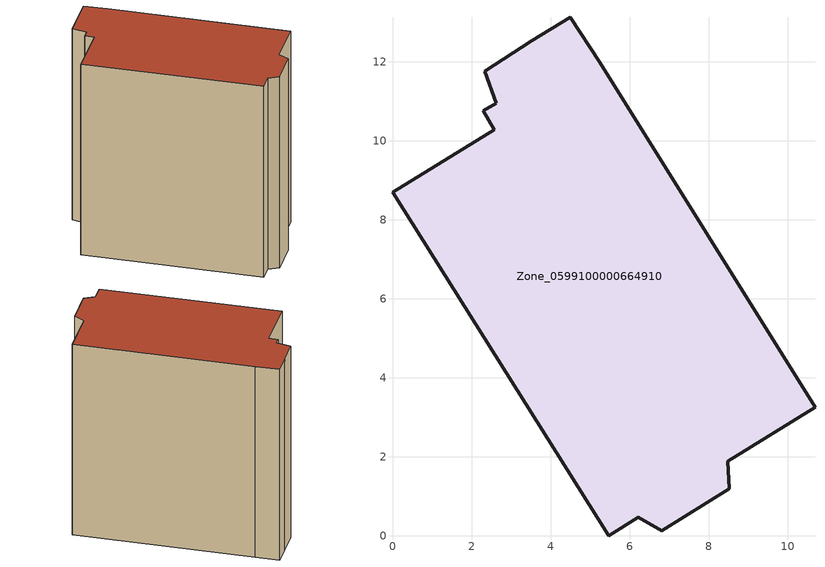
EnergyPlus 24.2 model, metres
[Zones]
Zone_0599100000664910
 floor ground (C_G): 3.52,12.53 4.5,13.13 5.25,11.99 10.69,3.26 8.48,1.89 8.52,1.2 6.81,0.13 6.22,0.47 5.47,0 0,8.7 2.57,10.28 2.3,10.75 2.62,10.95 2.33,11.76 z0
 wall outside (C_F): 4.5,13.13 3.52,12.53 2.33,11.76 2.62,10.95 2.3,10.75 2.57,10.28 0,8.7 5.47,0 6.22,0.47 6.81,0.13 8.52,1.2 8.48,1.89 10.69,3.26 5.25,11.99 4.5,13.13 z0:12.05
 roof outside (C_R): 3.52,12.53 2.33,11.76 2.62,10.95 2.3,10.75 2.57,10.28 0,8.7 5.47,0 6.22,0.47 6.81,0.13 8.52,1.2 8.48,1.89 10.69,3.26 5.25,11.99 4.5,13.13 z12.05
[BUILDING]
Pand.0599100000664910: North Axis=0; Terrain=City; Loads Convergence Tolerance Value=0.04; Temperature Convergence Tolerance Value=0.4; Solar Distribution=FullExterior; Maximum Number of Warmup Days=25; Minimum Number of Warmup Days=1
[Site:Location]
Rotterdam.The.Hague.AP_ZH_NLD Design_Conditions: Latitude=51.96; Longitude=4.45; Time Zone=1; Elevation=-4.5
[SITE:GROUNDTEMPERATURE:BUILDINGSURFACE]
18, 18, 18, 18, 18, 18, 18, 18, 18, 18, 18, 18
[MATERIAL] Thermal Absorptance=0.9; Solar Absorptance=0.7; Visible Absorptance=0.7
Name | Roughness | Thickness | Conductivity | Density | Specific Heat
G.TI.1946 | MediumSmooth | 0.15 | 1 | 540 | 1210
F.TI.1946 | Rough | 0.3 | 0.857143 | 1920 | 840
R.TI.1946 | MediumRough | 0.2 | 0.1 | 1500 | 1000
[CONSTRUCTION]
C_G: G.TI.1946
C_F: F.TI.1946
C_R: R.TI.1946
[ZONE]
Zone_0599100000664910: Type=1; Multiplier=1; Ceiling Height=Autocalculate; Volume=Autocalculate; Floor Area=autocalculate; Part of Total Floor Area=Yes
[ZONEINFILTRATION:DESIGNFLOWRATE]
Infil_Zone_0599100000664910: Zone or ZoneList or Space or SpaceList=Zone_0599100000664910; Schedule=AlwaysOn; Design Flow Rate Calculation Method=Flow/Area; Flow Rate per Floor Area=0.003; Constant Term Coefficient=1; Temperature Term Coefficient=0; Velocity Term Coefficient=0; Velocity Squared Term Coefficient=0
[HVACTEMPLATE:ZONE:IDEALLOADSAIRSYSTEM]
Zone_0599100000664910: Maximum Heating Supply Air Temperature=50; Minimum Cooling Supply Air Temperature=13; Maximum Heating Supply Air Humidity Ratio=0.0156; Minimum Cooling Supply Air Humidity Ratio=0.0077; Heating Limit=NoLimit; Cooling Limit=NoLimit; Dehumidification Control Type=ConstantSensibleHeatRatio; Cooling Sensible Heat Ratio=0.7; Dehumidification Setpoint=60; Humidification Control Type=None; Humidification Setpoint=30; Outdoor Air Method=None; Outdoor Air Flow Rate per Person=0.00944; Outdoor Air Flow Rate per Zone Floor Area=0; Outdoor Air Flow Rate per Zone=0; Demand Controlled Ventilation Type=None; Outdoor Air Economizer Type=NoEconomizer; Heat Recovery Type=None; Sensible Heat Recovery Effectiveness=0.7; Latent Heat Recovery Effectiveness=0.65
[ZONECONTROL:THERMOSTAT]
ThermostatControl_Zone_0599100000664910: Zone or ZoneList=Zone_0599100000664910; Control Type Schedule=DualSetpointControlType; Control 1=Thermostat_Zone_0599100000664910; Temperature Difference Between Cutout And Setpoint=0
[THERMOSTATSETPOINT:DUALSETPOINT]
Thermostat_Zone_0599100000664910: Heating Setpoint Temperature Schedule=HeatingSetpoint_Zone_0599100000664910; Cooling Setpoint Temperature Schedule=CoolingSetpoint_Zone_0599100000664910
[SCHEDULE:COMPACT]
HeatingSetpoint_Zone_0599100000664910: Through: 12/31, For: AllDays, Until: 24:00, 21
CoolingSetpoint_Zone_0599100000664910: Through: 12/31, For: AllDays, Until: 24:00, 24
DualSetpointControlType: Through: 12/31, For: AllDays, Until: 24:00, 4
AlwaysOn: Through: 12/31, For: AllDays, Until: 24:00, 1
